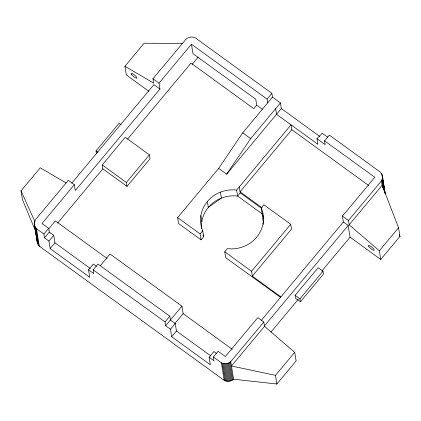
<?xml version="1.0" encoding="UTF-8"?>
<svg xmlns="http://www.w3.org/2000/svg" width="421" height="421" viewBox="0 0 421 421"><rect width="100%" height="100%" fill="white"/><g stroke="black" fill="none" stroke-linecap="round" stroke-linejoin="round"><path stroke-width="0.63" d="M216.789 353.661L213.889 351.556L209.126 357.271L213.957 360.776L213.352 356.982L218.115 351.267L225.361 356.529L257.778 317.65L263.814 322.033L264.509 326.37L294.711 352.309L296.1 360.976L276.892 384.01L233.587 379.221C231.04 381.415 227.187 382.015 224.204 380.368L39.279 246.159L37.343 242.922L34.354 224.435L34.601 221.62L35.98 219.083L68.302 180.314L74.338 184.698L75.275 190.55L159.943 89.005L159.006 83.153L152.965 78.769L185.419 39.842C187.782 36.98 192.181 36.153 195.428 37.948L271.866 93.341L272.476 97.135L280.449 102.919L281.349 108.555L319.965 136.583M37.343 242.922L37.201 240.102M381.415 180.883L382.163 185.256L398.561 227.75L399.95 236.418L380.747 259.452L379.358 250.779L349.156 224.84L348.462 220.504L380.842 181.672C383.205 178.993 383.015 174.562 380.352 172.152L329.359 135.067L324.559 140.825L325.165 144.619L316.971 138.672L322.239 133.252L327.906 137.362M368.617 185.445L291.821 129.71L291.043 124.832L236.644 190.076A31.528 29.47 -9.1 0 0 202.717 230.766L203.675 236.728L201.085 239.828L178.583 223.572L177.63 217.61L218.646 168.411L242.712 132.836L272.476 97.135M218.646 168.411L226.619 174.199L250.679 138.62L280.449 102.919M239.27 186.929L240.217 192.844L237.602 196.039A31.528 29.47 -9.1 0 0 221.414 198.091L208.316 207.442A31.528 29.47 -9.1 0 0 201.612 228.65M100.209 265.883L110.044 254.005L181.93 306.178L183.13 313.656L232.339 349.372M35.669 231.376L22.439 199.517L21.05 190.845L40.253 167.811L66.176 182.998M148.939 91.357L126.311 74.938L124.921 66.265L144.124 43.231L182.809 43.41M96.53 153.823L96.056 150.897L119.101 123.258L121.037 124.663M71.765 183.135L153.902 84.621L159.943 89.005M74.338 184.698L42.016 223.462L48.683 228.303L49.294 232.097L53.735 235.323L54.935 242.801L90.326 268.482M159.006 83.153L191.46 44.226L267.067 99.098L267.677 102.892M96.483 266.346L93.351 264.072L88.552 269.829L89.747 277.307L50.136 248.558L48.936 241.08L44.489 237.854L43.884 234.06L48.683 228.303M48.762 228.814L55.346 220.914L106.981 258.394M102.229 164.943L125.274 137.304L149.429 154.839L150.055 158.738L127.01 186.377L102.85 168.847L102.229 164.943L126.384 182.477L127.01 186.377M44.489 237.854L49.294 232.097M57.677 223.025L102.85 168.847M127.579 139.193L191.018 63.103L253.821 108.686L256.731 105.197L255.773 99.235L192.971 53.656L191.46 44.226M192.171 64.302L198.228 57.04M48.936 241.08L53.735 235.323M50.136 248.558L54.935 242.801M126.384 182.477L149.429 154.839M88.552 269.829L93.767 273.618L93.162 269.824L97.961 264.067L169.8 316.208L170.41 319.997L175.241 323.507L176.441 330.985L210.853 355.961M267.067 99.098L271.866 93.341M226.619 174.199L281.349 108.555M201.085 239.828L200.096 233.913L202.717 230.766M291.821 129.71L240.049 191.802L262.067 207.763M209.126 357.271L210.321 364.749L171.663 336.711L170.463 329.233L165.632 325.728L165.027 321.939L169.8 316.208M280.544 297.426L225.745 257.689L224.735 251.795L227.356 248.648A31.528 29.47 -9.1 0 0 261.283 207.958L263.909 204.811L290.722 224.272L291.5 229.145L252.326 276.134L280.86 296.842M165.632 325.728L181.93 306.178M174.899 323.528L183.13 313.656M170.463 329.233L175.241 323.507M171.663 336.711L176.441 330.985M252.326 276.134L251.547 271.256L290.722 224.272M380.747 259.452L350.067 237.186L348.193 225.482L343.362 221.978L342.426 216.126L374.801 177.288L324.559 140.825M261.241 320.47L343.362 221.978M263.814 322.033L231.397 360.913C229.04 363.776 224.635 364.602 221.388 362.807L213.352 356.982M264.388 325.996L348.193 225.482M264.509 326.37L231.466 365.996L233.587 379.221M349.156 224.84L382.163 185.256L382.568 187.777M295.105 295.358L318.15 267.719L322.981 271.224L323.449 274.15L300.405 301.789L295.574 298.284L295.105 295.358L299.936 298.863L300.405 301.789M270.892 332.148L298.268 299.315M321.855 271.029L350.067 237.186M299.936 298.863L322.981 271.224M276.892 384.01L275.508 375.343L294.711 352.309M379.358 250.779L398.561 227.75M275.508 375.343L231.466 365.996L230.724 361.623M124.921 66.265L153.66 83.105L152.965 78.769M256.731 105.197L262.362 109.286M242.712 132.836L250.679 138.62M342.426 216.126L348.462 220.504M240.217 192.844L261.715 208.484M96.056 150.897L97.993 152.302M177.63 217.61L200.096 233.913M224.735 251.795L251.547 271.256M43.884 234.06C40.69 231.14 34.975 229.408 34.354 224.435M93.162 269.824L165.027 321.939M21.05 190.845L34.975 221.788M399.203 234.613L399.95 236.418M385.099 192.95L385.278 193.876L382.289 175.389M382.515 177.262L385.126 193.565M381.979 174.494L382.279 176.378M382.484 177.63L382.684 178.883M382.884 180.141L383.084 181.393M383.284 182.646L383.589 184.53M383.789 185.782L383.989 187.035M384.189 188.292L384.389 189.545M384.589 190.797L384.794 192.05M382.431 178.209L384.641 192.002M381.547 173.647L381.752 174.904M382.221 179.135L384.026 190.424M381.879 180.035L383.384 189.439M316.971 138.672L317.876 144.308L276.55 114.312L275.644 108.676M261.283 207.958L263.32 222.751M263.136 223.104L263.325 224.293M236.644 190.076L237.602 196.039L262.241 213.921A31.275 28.944 -28.9 0 1 263.793 218.778M220.457 192.129L221.414 198.091A31.275 30.254 4.7 0 0 208.316 207.442L207.364 201.48M229.95 362.255L232.766 379.81M229.103 362.781L231.913 380.337M228.193 363.202L231.003 380.758M227.229 363.512L230.04 381.068M226.235 363.697L229.05 381.258M225.23 363.765L228.04 381.321M200.87 215.62L201.822 221.583M224.225 363.707L227.035 381.263M223.235 363.523L226.051 381.084M222.288 363.223L225.098 380.779M221.388 362.807L224.204 380.368M36.469 228.603L39.279 246.159M35.817 227.893L38.627 245.448M35.269 227.108L38.085 244.664M34.385 222.546L34.69 224.43M34.838 226.261L37.653 243.817M34.306 223.493L37.116 241.049M203.675 236.728A31.528 29.47 -9.1 0 1 202.98 234.923M131.636 74.591A3.71 0.9 39.8 0 0 136.657 78.232A3.71 0.9 39.8 0 0 133.831 74.459A3.71 0.9 39.8 0 0 131.636 74.591M368.885 246.685A3.71 0.9 39.8 0 0 373.906 250.327A3.71 0.9 39.8 0 0 371.08 246.553A3.71 0.9 39.8 0 0 368.885 246.685"/></g></svg>
